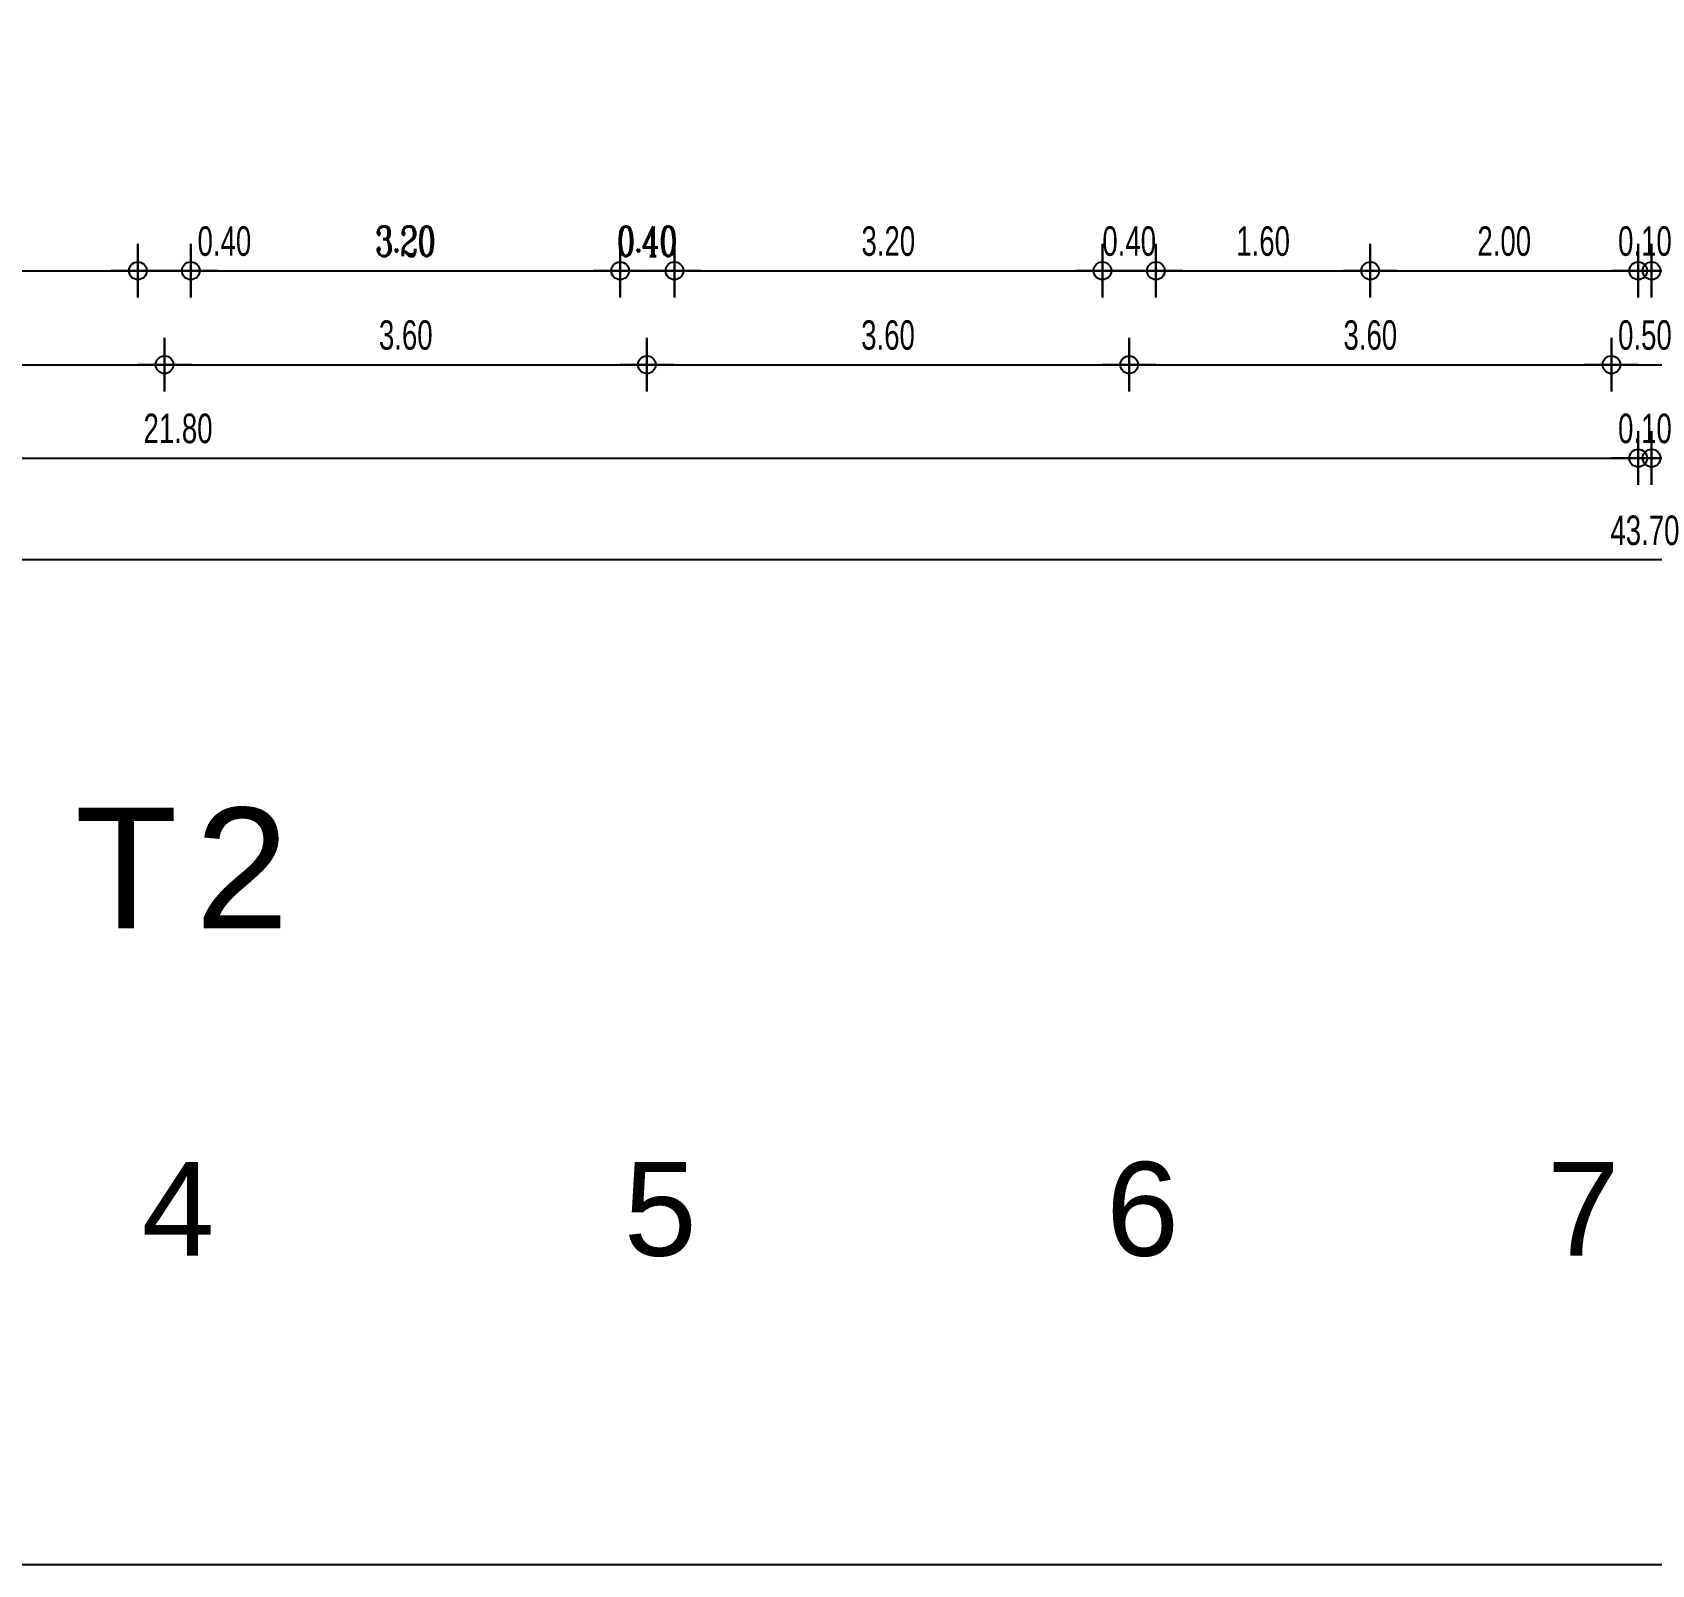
# Model space of a CAD drawing. Header units: metres. Extents: x 0 to 132, y -109 to 310.
# Drawn here: x 21.23 to 33.32, y 236.74 to 248.17 of the extents above; entities that cross this region are included whole.
import ezdxf

# ---------------------------------------------------------------- set-up
doc = ezdxf.new("R2010")
doc.units = ezdxf.units.M
doc.header["$LTSCALE"] = 0.036
doc.layers.get('Defpoints').update_dxf_attribs({"color": 252})
for name, color, linetype in [('arxitek doma', 254, 'Continuous'), ('BORDER', 252, 'Continuous'), ('DIMBLK', 252, 'Continuous'), ('LAYER-ON', 252, 'Continuous')]:
    doc.layers.add(name, color=color, linetype=linetype)
doc.styles.add('COMU-C', font='ugcompl.shx', dxfattribs={"width": 0.7})
doc.styles.add('COMU-N', font='arial.ttf')
doc.dimstyles.new('Copy of CADWDOT', dxfattribs={"dimscale": 0.1, "dimtxt": 2.2, "dimasz": 0.08, "dimexe": 2, "dimexo": 0, "dimgap": 0.09, "dimtad": 0, "dimrnd": 0.001, "dimzin": 0, "dimdsep": 46, "dimtxsty": 'COMU-C', "dimblk": 'ARTDIM', "dimcen": 0, "dimdle": 0.05, "dimse1": 1, "dimse2": 1, "dimclrd": 11, "dimclrt": 11, "dimadec": 0, "dimazin": 0, "dimtfac": 1, "dimtmove": 0, "dimatfit": 3, "dimldrblk": 'ARTDIM', "dimfxl": 1, "dimtvp": 0.9999, "dimtolj": 1, "dimtzin": 0, "dimarcsym": 0})

# ---------------------------------------------------------------- blocks, each defined once
blk = doc.blocks.new('art103')
at = {"layer": 'BORDER'}
blk.add_line((0.25, 0.25), (20.75, 0.25), dxfattribs=at)
blk = doc.blocks.new('ARTDIM')
at = {"layer": 'DIMBLK'}
for p, q in [((0, -24.9975), (0, 24.9975)), ((-24.9975, 0), (24.9975, 0))]:
    blk.add_line(p, q, dxfattribs=at)
blk.add_circle((0, 0), 8.25, dxfattribs=at)
blk = doc.blocks.new('*D1058')
at = {"layer": 'arxitek doma', "color": 11, "lineweight": -2}
blk.add_line((18.826, 246.395), (22.01, 246.395), dxfattribs=at)
at = {"layer": 'Defpoints', "color": 0, "transparency": 16777216}
for p in [(22.018, 246.395), (18.818, 246.024), (22.018, 246.024)]:
    blk.add_point(p, dxfattribs=at)
at = {"layer": 'arxitek doma', "color": 11, "lineweight": -2, "xscale": 0.008, "yscale": 0.008, "zscale": 0.008, "rotation": 180}
blk.add_blockref('ARTDIM', (18.818, 246.395), dxfattribs=at)
at = {"layer": 'arxitek doma', "color": 11, "lineweight": -2, "xscale": 0.008, "yscale": 0.008, "zscale": 0.008}
blk.add_blockref('ARTDIM', (22.018, 246.395), dxfattribs=at)
at = {"layer": 'arxitek doma', "color": 11, "insert": (20.418, 246.615), "char_height": 0.22, "attachment_point": 5, "style": 'COMU-C'}
blk.add_mtext('\\A1;3.20', dxfattribs=at)
blk = doc.blocks.new('*D1059')
at = {"layer": 'arxitek doma', "color": 11, "lineweight": -2}
for p, q in [((22.026, 246.395), (22.405, 246.395)), ((22.413, 246.395), (22.908, 246.395))]:
    blk.add_line(p, q, dxfattribs=at)
at = {"layer": 'Defpoints', "color": 0, "transparency": 16777216}
for p in [(22.413, 246.395), (22.018, 246.024), (22.413, 246.024)]:
    blk.add_point(p, dxfattribs=at)
at = {"layer": 'arxitek doma', "color": 11, "lineweight": -2, "xscale": 0.008, "yscale": 0.008, "zscale": 0.008, "rotation": 180}
blk.add_blockref('ARTDIM', (22.018, 246.395), dxfattribs=at)
at = {"layer": 'arxitek doma', "color": 11, "lineweight": -2, "xscale": 0.008, "yscale": 0.008, "zscale": 0.008}
blk.add_blockref('ARTDIM', (22.413, 246.395), dxfattribs=at)
at = {"layer": 'arxitek doma', "color": 11, "insert": (22.664, 246.615), "char_height": 0.22, "attachment_point": 5, "style": 'COMU-C'}
blk.add_mtext('\\A1;0.40', dxfattribs=at)
blk = doc.blocks.new('*D1060')
at = {"layer": 'arxitek doma', "color": 11, "lineweight": -2}
blk.add_line((22.421, 246.395), (25.61, 246.395), dxfattribs=at)
at = {"layer": 'Defpoints', "color": 0, "transparency": 16777216}
for p in [(25.618, 246.395), (22.413, 246.024), (25.618, 246.024)]:
    blk.add_point(p, dxfattribs=at)
at = {"layer": 'arxitek doma', "color": 11, "lineweight": -2, "xscale": 0.008, "yscale": 0.008, "zscale": 0.008, "rotation": 180}
blk.add_blockref('ARTDIM', (22.413, 246.395), dxfattribs=at)
at = {"layer": 'arxitek doma', "color": 11, "lineweight": -2, "xscale": 0.008, "yscale": 0.008, "zscale": 0.008}
blk.add_blockref('ARTDIM', (25.618, 246.395), dxfattribs=at)
at = {"layer": 'arxitek doma', "color": 11, "insert": (24.015, 246.615), "char_height": 0.22, "attachment_point": 5, "style": 'COMU-C'}
blk.add_mtext('\\A1;{\\Fcomplex.shx;3.20}', dxfattribs=at)
blk = doc.blocks.new('*D1061')
at = {"layer": 'arxitek doma', "color": 11, "lineweight": -2}
blk.add_line((25.626, 246.395), (26.015, 246.395), dxfattribs=at)
at = {"layer": 'Defpoints', "color": 0, "transparency": 16777216}
for p in [(26.023, 246.395), (25.618, 246.024), (26.023, 246.024)]:
    blk.add_point(p, dxfattribs=at)
at = {"layer": 'arxitek doma', "color": 11, "lineweight": -2, "xscale": 0.008, "yscale": 0.008, "zscale": 0.008, "rotation": 180}
blk.add_blockref('ARTDIM', (25.618, 246.395), dxfattribs=at)
at = {"layer": 'arxitek doma', "color": 11, "lineweight": -2, "xscale": 0.008, "yscale": 0.008, "zscale": 0.008}
blk.add_blockref('ARTDIM', (26.023, 246.395), dxfattribs=at)
at = {"layer": 'arxitek doma', "color": 11, "insert": (25.82, 246.615), "char_height": 0.22, "attachment_point": 5, "style": 'COMU-C'}
blk.add_mtext('\\A1;{\\Fcomplex.shx;0.40}', dxfattribs=at)
blk = doc.blocks.new('*D1062')
at = {"layer": 'arxitek doma', "color": 11, "lineweight": -2}
blk.add_line((26.031, 246.395), (29.21, 246.395), dxfattribs=at)
at = {"layer": 'Defpoints', "color": 0, "transparency": 16777216}
for p in [(29.218, 246.395), (26.023, 246.024), (29.218, 246.024)]:
    blk.add_point(p, dxfattribs=at)
at = {"layer": 'arxitek doma', "color": 11, "lineweight": -2, "xscale": 0.008, "yscale": 0.008, "zscale": 0.008, "rotation": 180}
blk.add_blockref('ARTDIM', (26.023, 246.395), dxfattribs=at)
at = {"layer": 'arxitek doma', "color": 11, "lineweight": -2, "xscale": 0.008, "yscale": 0.008, "zscale": 0.008}
blk.add_blockref('ARTDIM', (29.218, 246.395), dxfattribs=at)
at = {"layer": 'arxitek doma', "color": 11, "insert": (27.62, 246.615), "char_height": 0.22, "attachment_point": 5, "style": 'COMU-C'}
blk.add_mtext('\\A1;3.20', dxfattribs=at)
blk = doc.blocks.new('*D1063')
at = {"layer": 'arxitek doma', "color": 11, "lineweight": -2}
blk.add_line((29.226, 246.395), (29.61, 246.395), dxfattribs=at)
at = {"layer": 'Defpoints', "color": 0, "transparency": 16777216}
for p in [(29.618, 246.395), (29.218, 246.024), (29.618, 246.024)]:
    blk.add_point(p, dxfattribs=at)
at = {"layer": 'arxitek doma', "color": 11, "lineweight": -2, "xscale": 0.008, "yscale": 0.008, "zscale": 0.008, "rotation": 180}
blk.add_blockref('ARTDIM', (29.218, 246.395), dxfattribs=at)
at = {"layer": 'arxitek doma', "color": 11, "lineweight": -2, "xscale": 0.008, "yscale": 0.008, "zscale": 0.008}
blk.add_blockref('ARTDIM', (29.618, 246.395), dxfattribs=at)
at = {"layer": 'arxitek doma', "color": 11, "insert": (29.418, 246.615), "char_height": 0.22, "attachment_point": 5, "style": 'COMU-C'}
blk.add_mtext('\\A1;0.40', dxfattribs=at)
blk = doc.blocks.new('*D1064')
at = {"layer": 'arxitek doma', "color": 11, "lineweight": -2}
blk.add_line((29.626, 246.395), (31.21, 246.395), dxfattribs=at)
at = {"layer": 'Defpoints', "color": 0, "transparency": 16777216}
for p in [(31.218, 246.395), (29.618, 246.024), (31.218, 246.024)]:
    blk.add_point(p, dxfattribs=at)
at = {"layer": 'arxitek doma', "color": 11, "lineweight": -2, "xscale": 0.008, "yscale": 0.008, "zscale": 0.008, "rotation": 180}
blk.add_blockref('ARTDIM', (29.618, 246.395), dxfattribs=at)
at = {"layer": 'arxitek doma', "color": 11, "lineweight": -2, "xscale": 0.008, "yscale": 0.008, "zscale": 0.008}
blk.add_blockref('ARTDIM', (31.218, 246.395), dxfattribs=at)
at = {"layer": 'arxitek doma', "color": 11, "insert": (30.418, 246.615), "char_height": 0.22, "attachment_point": 5, "style": 'COMU-C'}
blk.add_mtext('\\A1;1.60', dxfattribs=at)
blk = doc.blocks.new('*D1065')
at = {"layer": 'arxitek doma', "color": 11, "lineweight": -2}
blk.add_line((31.226, 246.395), (33.21, 246.395), dxfattribs=at)
at = {"layer": 'Defpoints', "color": 0, "transparency": 16777216}
for p in [(33.218, 246.395), (31.218, 246.024), (33.218, 246.024)]:
    blk.add_point(p, dxfattribs=at)
at = {"layer": 'arxitek doma', "color": 11, "lineweight": -2, "xscale": 0.008, "yscale": 0.008, "zscale": 0.008, "rotation": 180}
blk.add_blockref('ARTDIM', (31.218, 246.395), dxfattribs=at)
at = {"layer": 'arxitek doma', "color": 11, "lineweight": -2, "xscale": 0.008, "yscale": 0.008, "zscale": 0.008}
blk.add_blockref('ARTDIM', (33.218, 246.395), dxfattribs=at)
at = {"layer": 'arxitek doma', "color": 11, "insert": (32.218, 246.615), "char_height": 0.22, "attachment_point": 5, "style": 'COMU-C'}
blk.add_mtext('\\A1;2.00', dxfattribs=at)
blk = doc.blocks.new('*D1066')
at = {"layer": 'arxitek doma', "color": 11, "lineweight": -2}
blk.add_line((33.226, 246.395), (33.31, 246.395), dxfattribs=at)
at = {"layer": 'Defpoints', "color": 0, "transparency": 16777216}
for p in [(33.218, 248.174), (33.318, 248.174), (33.318, 246.395)]:
    blk.add_point(p, dxfattribs=at)
at = {"layer": 'arxitek doma', "color": 11, "lineweight": -2, "xscale": 0.008, "yscale": 0.008, "zscale": 0.008, "rotation": 180}
blk.add_blockref('ARTDIM', (33.218, 246.395), dxfattribs=at)
at = {"layer": 'arxitek doma', "color": 11, "lineweight": -2, "xscale": 0.008, "yscale": 0.008, "zscale": 0.008}
blk.add_blockref('ARTDIM', (33.318, 246.395), dxfattribs=at)
at = {"layer": 'arxitek doma', "color": 11, "insert": (33.268, 246.615), "char_height": 0.22, "attachment_point": 5, "style": 'COMU-C'}
blk.add_mtext('\\A1;0.10', dxfattribs=at)
blk = doc.blocks.new('*D1067')
at = {"layer": 'arxitek doma', "color": 11, "lineweight": -2}
for p, q in [((33.326, 246.395), (33.71, 246.395)), ((33.718, 246.395), (34.213, 246.395))]:
    blk.add_line(p, q, dxfattribs=at)
at = {"layer": 'Defpoints', "color": 0, "transparency": 16777216}
for p in [(33.718, 246.395), (33.318, 246.024), (33.718, 246.024)]:
    blk.add_point(p, dxfattribs=at)
at = {"layer": 'arxitek doma', "color": 11, "lineweight": -2, "xscale": 0.008, "yscale": 0.008, "zscale": 0.008, "rotation": 180}
blk.add_blockref('ARTDIM', (33.318, 246.395), dxfattribs=at)
at = {"layer": 'arxitek doma', "color": 11, "lineweight": -2, "xscale": 0.008, "yscale": 0.008, "zscale": 0.008}
blk.add_blockref('ARTDIM', (33.718, 246.395), dxfattribs=at)
at = {"layer": 'arxitek doma', "color": 11, "insert": (33.97, 246.615), "char_height": 0.22, "attachment_point": 5, "style": 'COMU-C'}
blk.add_mtext('\\A1;0.40', dxfattribs=at)
blk = doc.blocks.new('*D1080')
at = {"layer": 'arxitek doma', "color": 11, "lineweight": -2}
blk.add_line((11.426, 244.997), (33.21, 244.997), dxfattribs=at)
at = {"layer": 'Defpoints', "color": 0, "transparency": 16777216}
for p in [(11.418, 247.158), (33.218, 247.158), (33.218, 244.997)]:
    blk.add_point(p, dxfattribs=at)
at = {"layer": 'arxitek doma', "color": 11, "lineweight": -2, "xscale": 0.008, "yscale": 0.008, "zscale": 0.008, "rotation": 180}
blk.add_blockref('ARTDIM', (11.418, 244.997), dxfattribs=at)
at = {"layer": 'arxitek doma', "color": 11, "lineweight": -2, "xscale": 0.008, "yscale": 0.008, "zscale": 0.008}
blk.add_blockref('ARTDIM', (33.218, 244.997), dxfattribs=at)
at = {"layer": 'arxitek doma', "color": 11, "insert": (22.318, 245.217), "char_height": 0.22, "attachment_point": 5, "style": 'COMU-C'}
blk.add_mtext('\\A1;21.80', dxfattribs=at)
blk = doc.blocks.new('*D1081')
at = {"layer": 'arxitek doma', "color": 11, "lineweight": -2}
blk.add_line((33.226, 244.997), (33.31, 244.997), dxfattribs=at)
at = {"layer": 'Defpoints', "color": 0, "transparency": 16777216}
for p in [(33.218, 247.561), (33.318, 247.561), (33.318, 244.997)]:
    blk.add_point(p, dxfattribs=at)
at = {"layer": 'arxitek doma', "color": 11, "lineweight": -2, "xscale": 0.008, "yscale": 0.008, "zscale": 0.008, "rotation": 180}
blk.add_blockref('ARTDIM', (33.218, 244.997), dxfattribs=at)
at = {"layer": 'arxitek doma', "color": 11, "lineweight": -2, "xscale": 0.008, "yscale": 0.008, "zscale": 0.008}
blk.add_blockref('ARTDIM', (33.318, 244.997), dxfattribs=at)
at = {"layer": 'arxitek doma', "color": 11, "insert": (33.268, 245.217), "char_height": 0.22, "attachment_point": 5, "style": 'COMU-C'}
blk.add_mtext('\\A1;0.10', dxfattribs=at)
blk = doc.blocks.new('*D1082')
at = {"layer": 'arxitek doma', "color": 11, "lineweight": -2}
blk.add_line((33.326, 244.997), (55.11, 244.997), dxfattribs=at)
at = {"layer": 'Defpoints', "color": 0, "transparency": 16777216}
for p in [(33.318, 247.776), (55.118, 247.776), (55.118, 244.997)]:
    blk.add_point(p, dxfattribs=at)
at = {"layer": 'arxitek doma', "color": 11, "lineweight": -2, "xscale": 0.008, "yscale": 0.008, "zscale": 0.008, "rotation": 180}
blk.add_blockref('ARTDIM', (33.318, 244.997), dxfattribs=at)
at = {"layer": 'arxitek doma', "color": 11, "lineweight": -2, "xscale": 0.008, "yscale": 0.008, "zscale": 0.008}
blk.add_blockref('ARTDIM', (55.118, 244.997), dxfattribs=at)
at = {"layer": 'arxitek doma', "color": 11, "insert": (44.218, 245.217), "char_height": 0.22, "attachment_point": 5, "style": 'COMU-C'}
blk.add_mtext('\\A1;21.80', dxfattribs=at)
blk = doc.blocks.new('*D1083')
at = {"layer": 'arxitek doma', "color": 11, "lineweight": -2}
blk.add_line((55.11, 244.237), (11.426, 244.237), dxfattribs=at)
at = {"layer": 'Defpoints', "color": 0, "transparency": 16777216}
for p in [(11.418, 247.776), (55.118, 247.776), (11.418, 244.237)]:
    blk.add_point(p, dxfattribs=at)
at = {"layer": 'arxitek doma', "color": 11, "lineweight": -2, "xscale": 0.008, "yscale": 0.008, "zscale": 0.008, "rotation": 180}
blk.add_blockref('ARTDIM', (11.418, 244.237), dxfattribs=at)
at = {"layer": 'arxitek doma', "color": 11, "lineweight": -2, "xscale": 0.008, "yscale": 0.008, "zscale": 0.008}
blk.add_blockref('ARTDIM', (55.118, 244.237), dxfattribs=at)
at = {"layer": 'arxitek doma', "color": 11, "insert": (33.268, 244.457), "char_height": 0.22, "attachment_point": 5, "style": 'COMU-C'}
blk.add_mtext('\\A1;43.70', dxfattribs=at)
blk = doc.blocks.new('*D1125')
at = {"layer": 'arxitek doma', "color": 11, "lineweight": -2}
blk.add_line((18.626, 245.694), (22.21, 245.694), dxfattribs=at)
at = {"layer": 'Defpoints', "color": 0, "transparency": 16777216}
for p in [(22.218, 245.694), (18.618, 240.124), (22.218, 240.124)]:
    blk.add_point(p, dxfattribs=at)
at = {"layer": 'arxitek doma', "color": 11, "lineweight": -2, "xscale": 0.008, "yscale": 0.008, "zscale": 0.008, "rotation": 180}
blk.add_blockref('ARTDIM', (18.618, 245.694), dxfattribs=at)
at = {"layer": 'arxitek doma', "color": 11, "lineweight": -2, "xscale": 0.008, "yscale": 0.008, "zscale": 0.008}
blk.add_blockref('ARTDIM', (22.218, 245.694), dxfattribs=at)
at = {"layer": 'arxitek doma', "color": 11, "insert": (20.418, 245.914), "char_height": 0.22, "attachment_point": 5, "style": 'COMU-C'}
blk.add_mtext('\\A1;3.60', dxfattribs=at)
blk = doc.blocks.new('*D1126')
at = {"layer": 'arxitek doma', "color": 11, "lineweight": -2}
blk.add_line((22.226, 245.694), (25.81, 245.694), dxfattribs=at)
at = {"layer": 'Defpoints', "color": 0, "transparency": 16777216}
for p in [(25.818, 245.694), (22.218, 240.124), (25.818, 240.124)]:
    blk.add_point(p, dxfattribs=at)
at = {"layer": 'arxitek doma', "color": 11, "lineweight": -2, "xscale": 0.008, "yscale": 0.008, "zscale": 0.008, "rotation": 180}
blk.add_blockref('ARTDIM', (22.218, 245.694), dxfattribs=at)
at = {"layer": 'arxitek doma', "color": 11, "lineweight": -2, "xscale": 0.008, "yscale": 0.008, "zscale": 0.008}
blk.add_blockref('ARTDIM', (25.818, 245.694), dxfattribs=at)
at = {"layer": 'arxitek doma', "color": 11, "insert": (24.018, 245.914), "char_height": 0.22, "attachment_point": 5, "style": 'COMU-C'}
blk.add_mtext('\\A1;3.60', dxfattribs=at)
blk = doc.blocks.new('*D1127')
at = {"layer": 'arxitek doma', "color": 11, "lineweight": -2}
blk.add_line((25.826, 245.694), (29.41, 245.694), dxfattribs=at)
at = {"layer": 'Defpoints', "color": 0, "transparency": 16777216}
for p in [(29.418, 245.694), (25.818, 240.124), (29.418, 240.124)]:
    blk.add_point(p, dxfattribs=at)
at = {"layer": 'arxitek doma', "color": 11, "lineweight": -2, "xscale": 0.008, "yscale": 0.008, "zscale": 0.008, "rotation": 180}
blk.add_blockref('ARTDIM', (25.818, 245.694), dxfattribs=at)
at = {"layer": 'arxitek doma', "color": 11, "lineweight": -2, "xscale": 0.008, "yscale": 0.008, "zscale": 0.008}
blk.add_blockref('ARTDIM', (29.418, 245.694), dxfattribs=at)
at = {"layer": 'arxitek doma', "color": 11, "insert": (27.618, 245.914), "char_height": 0.22, "attachment_point": 5, "style": 'COMU-C'}
blk.add_mtext('\\A1;3.60', dxfattribs=at)
blk = doc.blocks.new('*D1128')
at = {"layer": 'arxitek doma', "color": 11, "lineweight": -2}
blk.add_line((29.426, 245.694), (33.01, 245.694), dxfattribs=at)
at = {"layer": 'Defpoints', "color": 0, "transparency": 16777216}
for p in [(33.018, 245.694), (29.418, 240.124), (33.018, 240.124)]:
    blk.add_point(p, dxfattribs=at)
at = {"layer": 'arxitek doma', "color": 11, "lineweight": -2, "xscale": 0.008, "yscale": 0.008, "zscale": 0.008, "rotation": 180}
blk.add_blockref('ARTDIM', (29.418, 245.694), dxfattribs=at)
at = {"layer": 'arxitek doma', "color": 11, "lineweight": -2, "xscale": 0.008, "yscale": 0.008, "zscale": 0.008}
blk.add_blockref('ARTDIM', (33.018, 245.694), dxfattribs=at)
at = {"layer": 'arxitek doma', "color": 11, "insert": (31.218, 245.914), "char_height": 0.22, "attachment_point": 5, "style": 'COMU-C'}
blk.add_mtext('\\A1;3.60', dxfattribs=at)
blk = doc.blocks.new('*D1129')
at = {"layer": 'arxitek doma', "color": 11, "lineweight": -2}
blk.add_line((33.026, 245.694), (33.51, 245.694), dxfattribs=at)
at = {"layer": 'Defpoints', "color": 0, "transparency": 16777216}
for p in [(33.518, 245.694), (33.018, 240.124), (33.518, 240.124)]:
    blk.add_point(p, dxfattribs=at)
at = {"layer": 'arxitek doma', "color": 11, "lineweight": -2, "xscale": 0.008, "yscale": 0.008, "zscale": 0.008, "rotation": 180}
blk.add_blockref('ARTDIM', (33.018, 245.694), dxfattribs=at)
at = {"layer": 'arxitek doma', "color": 11, "lineweight": -2, "xscale": 0.008, "yscale": 0.008, "zscale": 0.008}
blk.add_blockref('ARTDIM', (33.518, 245.694), dxfattribs=at)
at = {"layer": 'arxitek doma', "color": 11, "insert": (33.268, 245.914), "char_height": 0.22, "attachment_point": 5, "style": 'COMU-C'}
blk.add_mtext('\\A1;0.50', dxfattribs=at)

msp = doc.modelspace()

# ---------------------------------------------------------------- block references
at = {"layer": 'LAYER-ON', "xscale": 4, "yscale": 4, "zscale": 4}
msp.add_blockref('art103', (0, 235.741), dxfattribs=at)

# ---------------------------------------------------------------- texts
at = {"layer": 'arxitek doma', "style": 'COMU-N'}
for s, height, p in [('Τ', 0.9, (21.547, 241.488)), ('2', 0.9, (22.446, 241.488)), ('4', 0.7, (22.046, 239.045)), ('5', 0.7, (25.646, 239.045)), ('6', 0.7, (29.246, 239.045)), ('7', 0.7, (32.536, 239.045))]:
    msp.add_text(s, height=height, dxfattribs=at).set_placement(p)

# ---------------------------------------------------------------- dimensions: what is measured, and where the dimension line sits
at = {"layer": 'arxitek doma'}
for base, p1, p2, picture, middle in [((33.318, 246.395), (33.218, 248.174), (33.318, 248.174), '*D1066', (33.268, 246.395)), ((33.318, 244.997), (33.218, 247.561), (33.318, 247.561), '*D1081', (33.268, 244.997)), ((29.618, 246.395), (29.218, 246.024), (29.618, 246.024), '*D1063', (29.418, 246.395))]:
    dim = msp.add_linear_dim(base=base, p1=p1, p2=p2, dimstyle='Copy of CADWDOT', dxfattribs=at)
    dim.commit()
    dim.dimension.update_dxf_attribs({"geometry": picture, "text_midpoint": middle, "dimtype": 160})
for base, p1, p2, picture, middle in [((11.418, 244.237), (55.118, 247.776), (11.418, 247.776), '*D1083', (33.268, 244.457)), ((55.118, 244.997), (33.318, 247.776), (55.118, 247.776), '*D1082', (44.218, 245.217)), ((33.218, 244.997), (11.418, 247.158), (33.218, 247.158), '*D1080', (22.318, 245.217)), ((22.018, 246.395), (18.818, 246.024), (22.018, 246.024), '*D1058', (20.418, 246.615)), ((22.4128, 246.3946), (22.0182, 246.0236), (22.4128, 246.0236), '*D1059', (22.6645, 246.6146)), ((29.2182, 246.3946), (26.0228, 246.0236), (29.2182, 246.0236), '*D1062', (27.6205, 246.6146)), ((31.218, 246.395), (29.618, 246.024), (31.218, 246.024), '*D1064', (30.418, 246.615)), ((33.218, 246.395), (31.218, 246.024), (33.218, 246.024), '*D1065', (32.218, 246.615)), ((33.718, 246.395), (33.318, 246.024), (33.718, 246.024), '*D1067', (33.97, 246.615)), ((22.218, 245.694), (18.618, 240.124), (22.218, 240.124), '*D1125', (20.418, 245.914)), ((25.818, 245.694), (22.218, 240.124), (25.818, 240.124), '*D1126', (24.018, 245.914)), ((29.418, 245.694), (25.818, 240.124), (29.418, 240.124), '*D1127', (27.618, 245.914)), ((33.018, 245.694), (29.418, 240.124), (33.018, 240.124), '*D1128', (31.218, 245.914)), ((33.518, 245.694), (33.018, 240.124), (33.518, 240.124), '*D1129', (33.268, 245.914))]:
    dim = msp.add_linear_dim(base=base, p1=p1, p2=p2, dimstyle='Copy of CADWDOT', dxfattribs=at)
    dim.commit()
    dim.dimension.update_dxf_attribs({"geometry": picture, "text_midpoint": middle})
dim = msp.add_linear_dim(base=(25.618, 246.395), p1=(22.413, 246.024), p2=(25.618, 246.024), text='{\\Fcomplex.shx;3.20}', dimstyle='Copy of CADWDOT', dxfattribs=at)
dim.commit()
dim.dimension.update_dxf_attribs({"geometry": '*D1060', "text_midpoint": (24.015, 246.615)})
dim = msp.add_linear_dim(base=(26.023, 246.395), p1=(25.618, 246.024), p2=(26.023, 246.024), text='{\\Fcomplex.shx;0.40}', dimstyle='Copy of CADWDOT', dxfattribs=at)
dim.commit()
dim.dimension.update_dxf_attribs({"geometry": '*D1061', "text_midpoint": (25.82, 246.395), "dimtype": 160})

doc.saveas('drawing.dxf')
